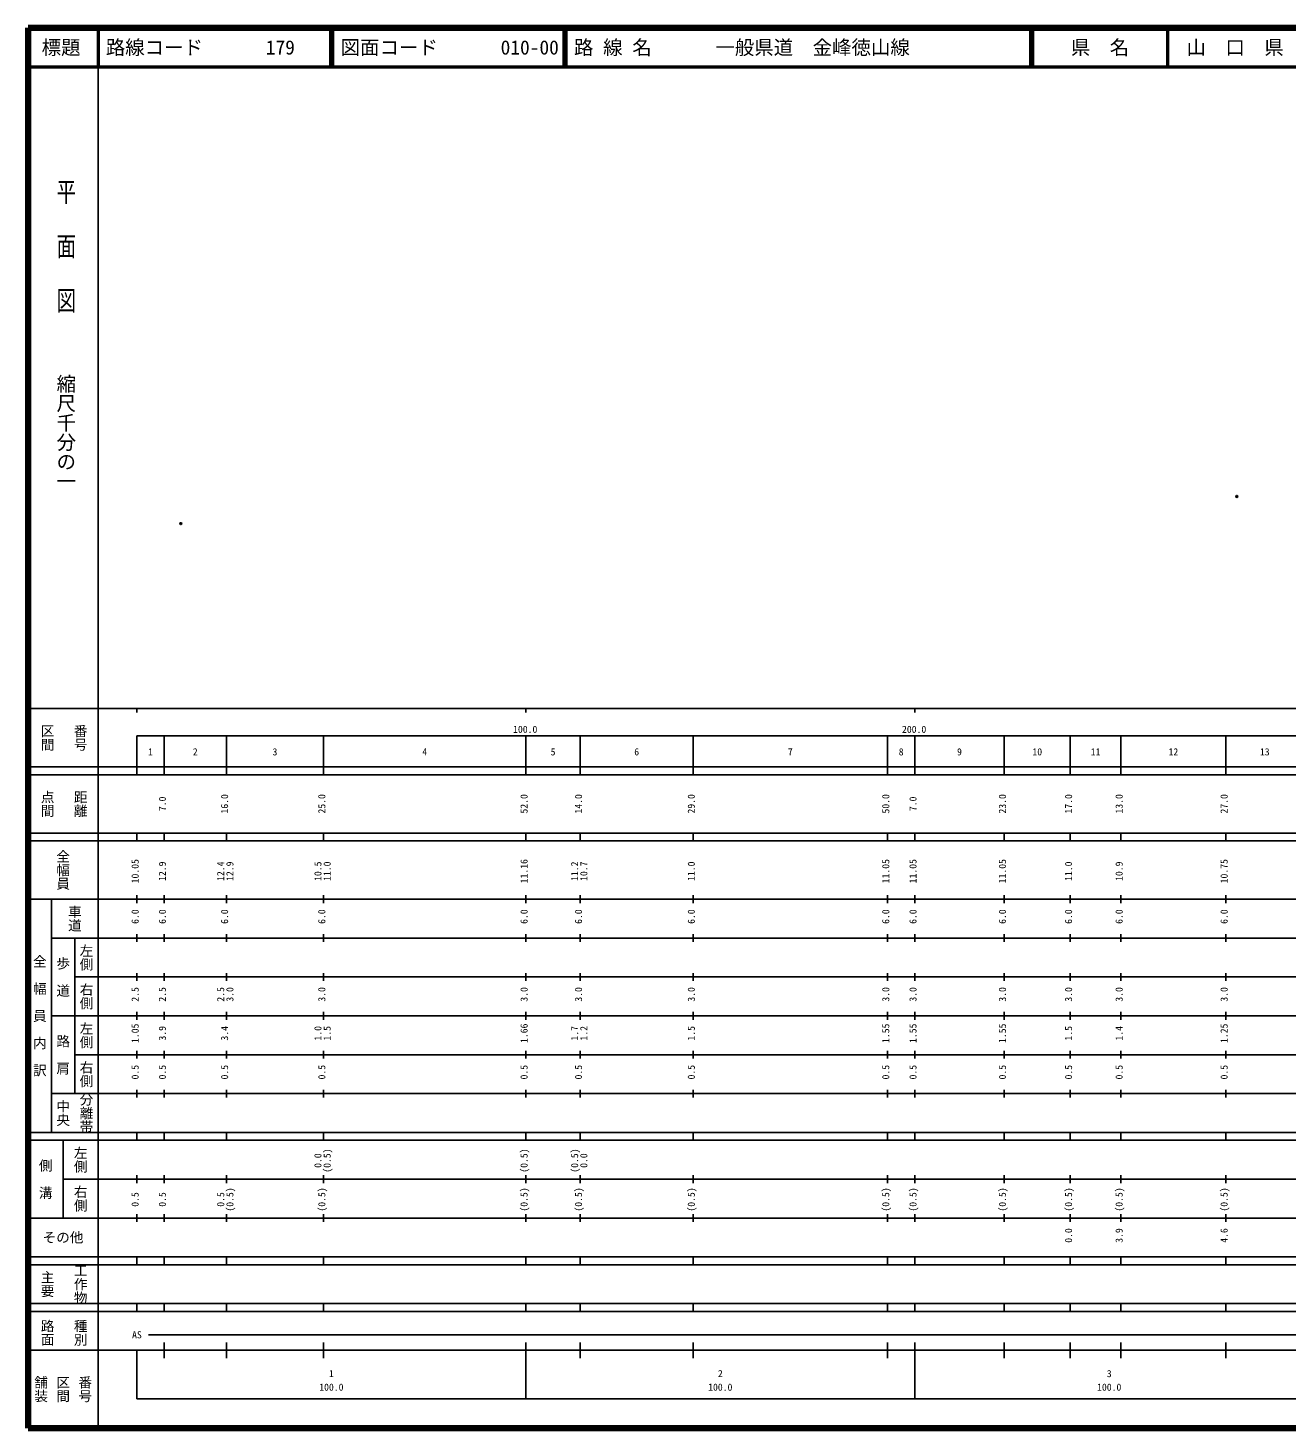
# Model space of a CAD drawing. Units: millimetres on the paper. Extents: x 40 to 680, y 20 to 380.
# Drawn here: x 40 to 363.7, y 20 to 380 of the extents above; entities that cross this region are included whole.
import ezdxf
from ezdxf.enums import TextEntityAlignment as Align

# ---------------------------------------------------------------- set-up
doc = ezdxf.new("R2010")
doc.units = ezdxf.units.MM
doc.header["$PDMODE"] = 32
doc.header["$PDSIZE"] = 0.5
doc.layers.add('M-OTRS', color=6, linetype='Continuous')
doc.layers.add('M-TTL-TXT', color=7, linetype='Continuous')
for name, color, linetype, lineweight in [('M-TTL', 2, 'Continuous', 140), ('M-TTL-BAND', 7, 'Continuous', 25), ('M-TTL-LINE', 7, 'Continuous', 50)]:
    doc.layers.add(name, color=color, linetype=linetype, lineweight=lineweight)
doc.styles.add('@ＭＳ ゴシック', font='')
doc.styles.add('ＭＳ ゴシック', font='')
doc.styles.get('@ＭＳ ゴシック').set_extended_font_data('@MS Gothic')
doc.styles.get('ＭＳ ゴシック').set_extended_font_data('MS Gothic')

msp = doc.modelspace()

# ---------------------------------------------------------------- linework, layer by layer
at = {"layer": 'M-OTRS'}
for p in [(350.804, 259.539), (79.274, 252.549)]:
    msp.add_point(p, dxfattribs=at)
at = {"layer": 'M-TTL'}
for p, q in [((40, 380), (40, 20)), ((680, 380), (40, 380)), ((40, 20), (680, 20))]:
    msp.add_line(p, q, dxfattribs=at)
at = {"layer": 'M-TTL-BAND'}
for p, q in [((58, 370), (58, 20)), ((40, 205), (579, 205)), ((68, 205), (68, 204)), ((168, 205), (168, 204)), ((268, 205), (268, 204)), ((68, 198), (579, 198)), ((68, 198), (68, 188)), ((75, 188), (75, 198)), ((91, 188), (91, 198)), ((116, 188), (116, 198)), ((168, 188), (168, 198)), ((182, 188), (182, 198)), ((211, 188), (211, 198)), ((261, 188), (261, 198)), ((268, 188), (268, 198)), ((291, 188), (291, 198)), ((308, 188), (308, 198)), ((321, 188), (321, 198)), ((348, 188), (348, 198)), ((40, 190), (579, 190)), ((40, 188), (579, 188)), ((40, 173), (579, 173)), ((68, 171), (68, 173)), ((75, 171), (75, 173)), ((91, 171), (91, 173)), ((116, 171), (116, 173)), ((168, 171), (168, 173)), ((182, 171), (182, 173)), ((211, 171), (211, 173)), ((261, 171), (261, 173)), ((268, 171), (268, 173)), ((291, 171), (291, 173)), ((308, 171), (308, 173)), ((321, 171), (321, 173)), ((348, 171), (348, 173)), ((40, 171), (579, 171)), ((40, 156), (579, 156)), ((46, 96), (46, 156)), ((68, 155), (68, 157)), ((75, 155), (75, 157)), ((91, 155), (91, 157)), ((116, 155), (116, 157)), ((168, 155), (168, 157)), ((182, 155), (182, 157)), ((211, 155), (211, 157)), ((261, 155), (261, 157)), ((268, 155), (268, 157)), ((291, 155), (291, 157)), ((308, 155), (308, 157)), ((321, 155), (321, 157)), ((348, 155), (348, 157)), ((46, 146), (579, 146)), ((52, 146), (52, 106)), ((68, 145), (68, 147)), ((75, 145), (75, 147)), ((91, 145), (91, 147)), ((116, 145), (116, 147)), ((168, 145), (168, 147)), ((182, 145), (182, 147)), ((211, 145), (211, 147)), ((261, 145), (261, 147)), ((268, 145), (268, 147)), ((291, 145), (291, 147)), ((308, 145), (308, 147)), ((321, 145), (321, 147)), ((348, 145), (348, 147)), ((68, 135), (68, 137)), ((75, 135), (75, 137)), ((91, 135), (91, 137)), ((116, 135), (116, 137)), ((168, 135), (168, 137)), ((182, 135), (182, 137)), ((211, 135), (211, 137)), ((261, 135), (261, 137)), ((268, 135), (268, 137)), ((291, 135), (291, 137)), ((308, 135), (308, 137)), ((321, 135), (321, 137)), ((348, 135), (348, 137)), ((52, 136), (579, 136)), ((46, 126), (579, 126)), ((68, 125), (68, 127)), ((75, 125), (75, 127)), ((91, 125), (91, 127)), ((116, 125), (116, 127)), ((168, 125), (168, 127)), ((182, 125), (182, 127)), ((211, 125), (211, 127)), ((261, 125), (261, 127)), ((268, 125), (268, 127)), ((291, 125), (291, 127)), ((308, 125), (308, 127)), ((321, 125), (321, 127)), ((348, 125), (348, 127)), ((52, 116), (579, 116)), ((68, 115), (68, 117)), ((75, 115), (75, 117)), ((91, 115), (91, 117)), ((116, 115), (116, 117)), ((168, 115), (168, 117)), ((182, 115), (182, 117)), ((211, 115), (211, 117)), ((261, 115), (261, 117)), ((268, 115), (268, 117)), ((291, 115), (291, 117)), ((308, 115), (308, 117)), ((321, 115), (321, 117)), ((348, 115), (348, 117)), ((46, 106), (579, 106)), ((68, 105), (68, 107)), ((75, 105), (75, 107)), ((91, 105), (91, 107)), ((116, 105), (116, 107)), ((168, 105), (168, 107)), ((182, 105), (182, 107)), ((211, 105), (211, 107)), ((261, 105), (261, 107)), ((268, 105), (268, 107)), ((291, 105), (291, 107)), ((308, 105), (308, 107)), ((321, 105), (321, 107)), ((348, 105), (348, 107)), ((40, 96), (579, 96)), ((40, 94), (579, 94)), ((49, 94), (49, 74)), ((68, 94), (68, 96)), ((75, 94), (75, 96)), ((91, 94), (91, 96)), ((116, 94), (116, 96)), ((168, 94), (168, 96)), ((182, 94), (182, 96)), ((211, 94), (211, 96)), ((261, 94), (261, 96)), ((268, 94), (268, 96)), ((291, 94), (291, 96)), ((308, 94), (308, 96)), ((321, 94), (321, 96)), ((348, 94), (348, 96)), ((49, 84), (579, 84)), ((68, 83), (68, 85)), ((75, 83), (75, 85)), ((91, 83), (91, 85)), ((116, 83), (116, 85)), ((168, 83), (168, 85)), ((182, 83), (182, 85)), ((211, 83), (211, 85)), ((261, 83), (261, 85)), ((268, 83), (268, 85)), ((291, 83), (291, 85)), ((308, 83), (308, 85)), ((321, 83), (321, 85)), ((348, 83), (348, 85)), ((40, 74), (579, 74)), ((68, 73), (68, 75)), ((75, 73), (75, 75)), ((91, 73), (91, 75)), ((116, 73), (116, 75)), ((168, 73), (168, 75)), ((182, 73), (182, 75)), ((211, 73), (211, 75)), ((261, 73), (261, 75)), ((268, 73), (268, 75)), ((291, 73), (291, 75)), ((308, 73), (308, 75)), ((321, 73), (321, 75)), ((348, 73), (348, 75)), ((40, 64), (579, 64)), ((40, 62), (579, 62)), ((68, 62), (68, 64)), ((75, 62), (75, 64)), ((91, 62), (91, 64)), ((116, 62), (116, 64)), ((168, 62), (168, 64)), ((182, 62), (182, 64)), ((211, 62), (211, 64)), ((261, 62), (261, 64)), ((268, 62), (268, 64)), ((291, 62), (291, 64)), ((308, 62), (308, 64)), ((321, 62), (321, 64)), ((348, 62), (348, 64)), ((40, 52), (579, 52)), ((68, 50), (68, 52)), ((75, 50), (75, 52)), ((91, 50), (91, 52)), ((116, 50), (116, 52)), ((168, 50), (168, 52)), ((182, 50), (182, 52)), ((211, 50), (211, 52)), ((261, 50), (261, 52)), ((268, 50), (268, 52)), ((291, 50), (291, 52)), ((308, 50), (308, 52)), ((321, 50), (321, 52)), ((348, 50), (348, 52)), ((40, 50), (579, 50)), ((71, 44), (565, 44)), ((40, 40), (579, 40)), ((68, 40), (68, 27.5)), ((75, 38), (75, 42)), ((91, 38), (91, 42)), ((116, 38), (116, 42)), ((168, 27.5), (168, 42)), ((182, 38), (182, 42)), ((211, 38), (211, 42)), ((261, 38), (261, 42)), ((268, 27.5), (268, 42)), ((291, 38), (291, 42)), ((308, 38), (308, 42)), ((321, 38), (321, 42)), ((348, 38), (348, 42)), ((68, 27.5), (579, 27.5))]:
    msp.add_line(p, q, dxfattribs=at)
at = {"layer": 'M-TTL-LINE'}
for p, q in [((58, 380), (58, 370)), ((117.75, 380), (117.75, 370)), ((118.25, 380), (118.25, 370)), ((177.75, 380), (177.75, 370)), ((178.25, 380), (178.25, 370)), ((297.75, 380), (297.75, 370)), ((298.25, 380), (298.25, 370)), ((333, 380), (333, 370)), ((40, 370), (680, 370))]:
    msp.add_line(p, q, dxfattribs=at)

# ---------------------------------------------------------------- texts
at = {"layer": 'M-TTL-BAND', "style": '@ＭＳ ゴシック', "width": 1.4}
msp.add_text('平  面  図', height=3.666, rotation=270, dxfattribs=at).set_placement((49.777, 306.475), align=Align.MIDDLE_RIGHT)
at = {"layer": 'M-TTL-BAND', "style": '@ＭＳ ゴシック'}
msp.add_text('縮尺千分の一', height=3.666, rotation=270, dxfattribs=at).set_placement((49.777, 261.03), align=Align.MIDDLE_RIGHT)
for s, p in [('区間', (45, 197.5)), ('番号', (53.5, 197.5)), ('点間', (45, 180.5)), ('距離', (53.5, 180.5)), ('全幅員', (49, 163.5)), ('車道', (52, 151)), ('左側', (55, 141)), ('全\u3000幅\u3000員\u3000内\u3000訳', (43, 126)), ('歩\u3000道', (49, 136)), ('右側', (55, 131)), ('左側', (55, 121)), ('路\u3000肩', (49, 116)), ('右側', (55, 111)), ('分離帯', (55, 101)), ('中央', (49, 101)), ('左側', (53.5, 89)), ('側\u3000溝', (44.5, 84)), ('右側', (53.5, 79)), ('工作物', (53.5, 57)), ('主要', (45, 57)), ('路面', (45, 44.5)), ('種別', (53.5, 44.5)), ('舗装', (43.333, 30)), ('区間', (49, 30)), ('番号', (54.667, 30))]:
    msp.add_text(s, height=2.566, rotation=270, dxfattribs=at).set_placement(p, align=Align.MIDDLE_CENTER)
at = {"layer": 'M-TTL-BAND', "style": 'ＭＳ ゴシック'}
for s, p in [('100.0', (167.844, 198.195)), ('200.0', (267.844, 198.195)), ('1', (71.5, 192.405)), ('2', (83, 192.405)), ('3', (103.5, 192.405)), ('4', (142, 192.405)), ('5', (175, 192.405)), ('6', (196.5, 192.405)), ('7', (236, 192.405)), ('8', (264.5, 192.405)), ('9', (279.5, 192.405)), ('10', (299.5, 192.405)), ('11', (314.5, 192.405)), ('12', (334.5, 192.405)), ('13', (358, 192.405)), ('AS', (68, 42.5)), ('1', (118, 32.523)), ('2', (218, 32.523)), ('3', (318, 32.523)), ('100.0', (118, 29.033)), ('100.0', (218, 29.033)), ('100.0', (318, 29.033))]:
    msp.add_text(s, height=1.833, dxfattribs=at).set_placement(p, align=Align.BOTTOM_CENTER)
for s, p in [('7.0', (76, 180.5)), ('16.0', (92, 180.5)), ('25.0', (117, 180.5)), ('52.0', (169, 180.5)), ('14.0', (183, 180.5)), ('29.0', (212, 180.5)), ('50.0', (262, 180.5)), ('7.0', (269, 180.5)), ('23.0', (292, 180.5)), ('17.0', (309, 180.5)), ('13.0', (322, 180.5)), ('27.0', (349, 180.5)), ('10.05', (69, 163.174)), ('11.16', (169, 163.174)), ('11.05', (262, 163.174)), ('11.05', (269, 163.174)), ('11.05', (292, 163.174)), ('10.75', (349, 163.174)), ('12.9', (76, 163.174)), ('12.4', (91, 163.174)), ('12.9', (93.37, 163.174)), ('10.5', (116, 163.174)), ('11.0', (118.37, 163.174)), ('11.2', (182, 163.174)), ('10.7', (184.37, 163.174)), ('11.0', (212, 163.174)), ('11.0', (309, 163.174)), ('10.9', (322, 163.174)), ('6.0', (69, 151.5)), ('6.0', (76, 151.5)), ('6.0', (92, 151.5)), ('6.0', (117, 151.5)), ('6.0', (169, 151.5)), ('6.0', (183, 151.5)), ('6.0', (212, 151.5)), ('6.0', (262, 151.5)), ('6.0', (269, 151.5)), ('6.0', (292, 151.5)), ('6.0', (309, 151.5)), ('6.0', (322, 151.5)), ('6.0', (349, 151.5)), ('2.5', (69, 131.5)), ('2.5', (76, 131.5)), ('2.5', (91, 131.5)), ('3.0', (93.37, 131.5)), ('3.0', (117, 131.5)), ('3.0', (169, 131.5)), ('3.0', (183, 131.5)), ('3.0', (212, 131.5)), ('3.0', (262, 131.5)), ('3.0', (269, 131.5)), ('3.0', (292, 131.5)), ('3.0', (309, 131.5)), ('3.0', (322, 131.5)), ('3.0', (349, 131.5)), ('1.05', (69, 121.5)), ('3.9', (76, 121.5)), ('3.4', (92, 121.5)), ('1.0', (116, 121.5)), ('1.5', (118.37, 121.5)), ('1.66', (169, 121.5)), ('1.7', (182, 121.5)), ('1.2', (184.37, 121.5)), ('1.5', (212, 121.5)), ('1.55', (262, 121.5)), ('1.55', (269, 121.5)), ('1.55', (292, 121.5)), ('1.5', (309, 121.5)), ('1.4', (322, 121.5)), ('1.25', (349, 121.5)), ('0.5', (69, 111.5)), ('0.5', (76, 111.5)), ('0.5', (92, 111.5)), ('0.5', (117, 111.5)), ('0.5', (169, 111.5)), ('0.5', (183, 111.5)), ('0.5', (212, 111.5)), ('0.5', (262, 111.5)), ('0.5', (269, 111.5)), ('0.5', (292, 111.5)), ('0.5', (309, 111.5)), ('0.5', (322, 111.5)), ('0.5', (349, 111.5)), ('0.0', (116, 88.764)), ('(0.5)', (118.37, 88.764)), ('(0.5)', (169, 88.764)), ('(0.5)', (182, 88.764)), ('0.0', (184.37, 88.764)), ('0.5', (69, 78.764)), ('0.5', (76, 78.764)), ('0.5', (91, 78.764)), ('(0.5)', (93.37, 78.764)), ('(0.5)', (117, 78.764)), ('(0.5)', (169, 78.764)), ('(0.5)', (183, 78.764)), ('(0.5)', (212, 78.764)), ('(0.5)', (262, 78.764)), ('(0.5)', (269, 78.764)), ('(0.5)', (292, 78.764)), ('(0.5)', (309, 78.764)), ('(0.5)', (322, 78.764)), ('(0.5)', (349, 78.764)), ('0.0', (309, 69.5)), ('3.9', (322, 69.5)), ('4.6', (349, 69.5))]:
    msp.add_text(s, height=1.833, rotation=90, dxfattribs=at).set_placement(p, align=Align.BOTTOM_CENTER)
msp.add_text('その他', height=2.566, dxfattribs=at).set_placement((49, 69), align=Align.MIDDLE_CENTER)
at = {"layer": 'M-TTL-TXT', "style": 'ＭＳ ゴシック'}
for s, p in [('標題', (48.5, 375)), ('県\u3000名', (315.625, 375)), ('山\u3000口\u3000県', (350.375, 375))]:
    msp.add_text(s, height=3.666, dxfattribs=at).set_placement(p, align=Align.MIDDLE_CENTER)
for s, p in [('路線コード', (60, 375)), ('179', (101.142, 375)), ('図面コード', (120.38, 375)), ('010-00', (161.521, 375)), ('路 線 名', (180.38, 375)), ('一般県道\u3000金峰徳山線', (216.734, 375))]:
    msp.add_text(s, height=3.666, dxfattribs=at).set_placement(p, align=Align.MIDDLE_LEFT)

doc.saveas('drawing.dxf')
